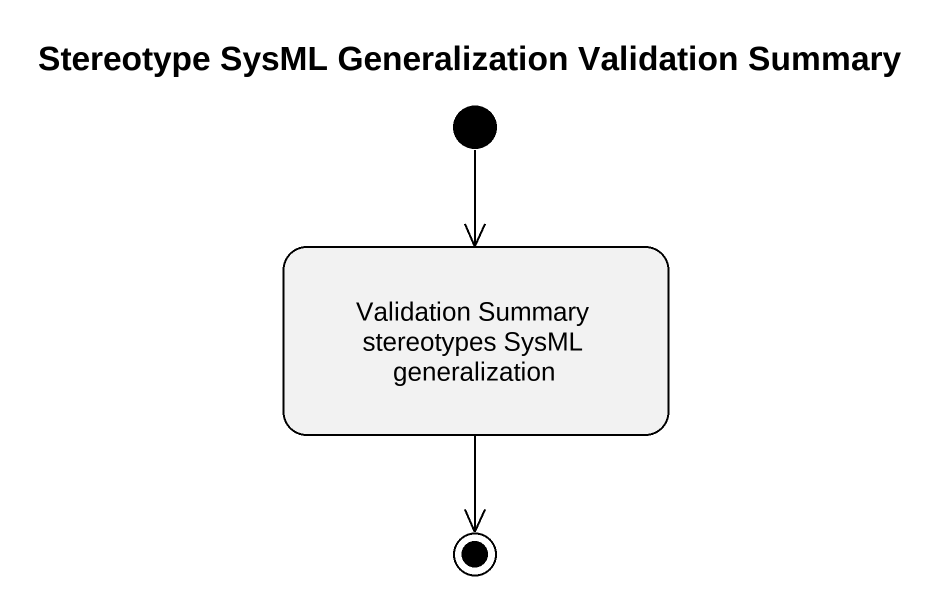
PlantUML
@startuml
title Stereotype SysML Generalization Validation Summary
hide empty description
state "Validation Summary stereotypes SysML generalization" as Validation_Summary
[*] --> Validation_Summary
Validation_Summary --> [*]
@enduml
